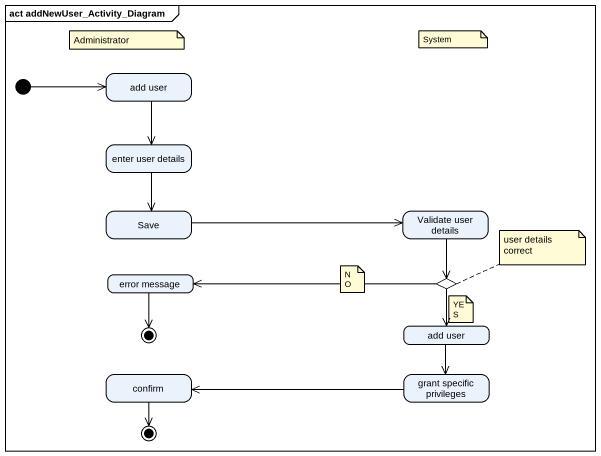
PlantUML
@startuml
mainframe act addNewUser_Activity_Diagram
hide empty description
state "add user" as add_user
state "enter user details" as enter_user_details
state Save
state "Validate user details" as Validate_user_details
state "error message" as error_message
state choice1 <<choice>>
state final1 <<end>>
state "add user" as add_user_2
state confirm
state "grant specific privileges" as grant_specific_privileges
state final2 <<end>>
[*] -right-> add_user
add_user --> enter_user_details
enter_user_details --> Save
Save -right-> Validate_user_details
Validate_user_details --> choice1
error_message --> final1
choice1 -left-> error_message
choice1 --> add_user_2
add_user_2 --> grant_specific_privileges
confirm --> final2
grant_specific_privileges -left-> confirm
note as N1
  Administrator
end note
note as N2
  System
end note
note right of choice1 : user details correct
note as N4
  NO
end note
note as N5
  YES
end note
@enduml
